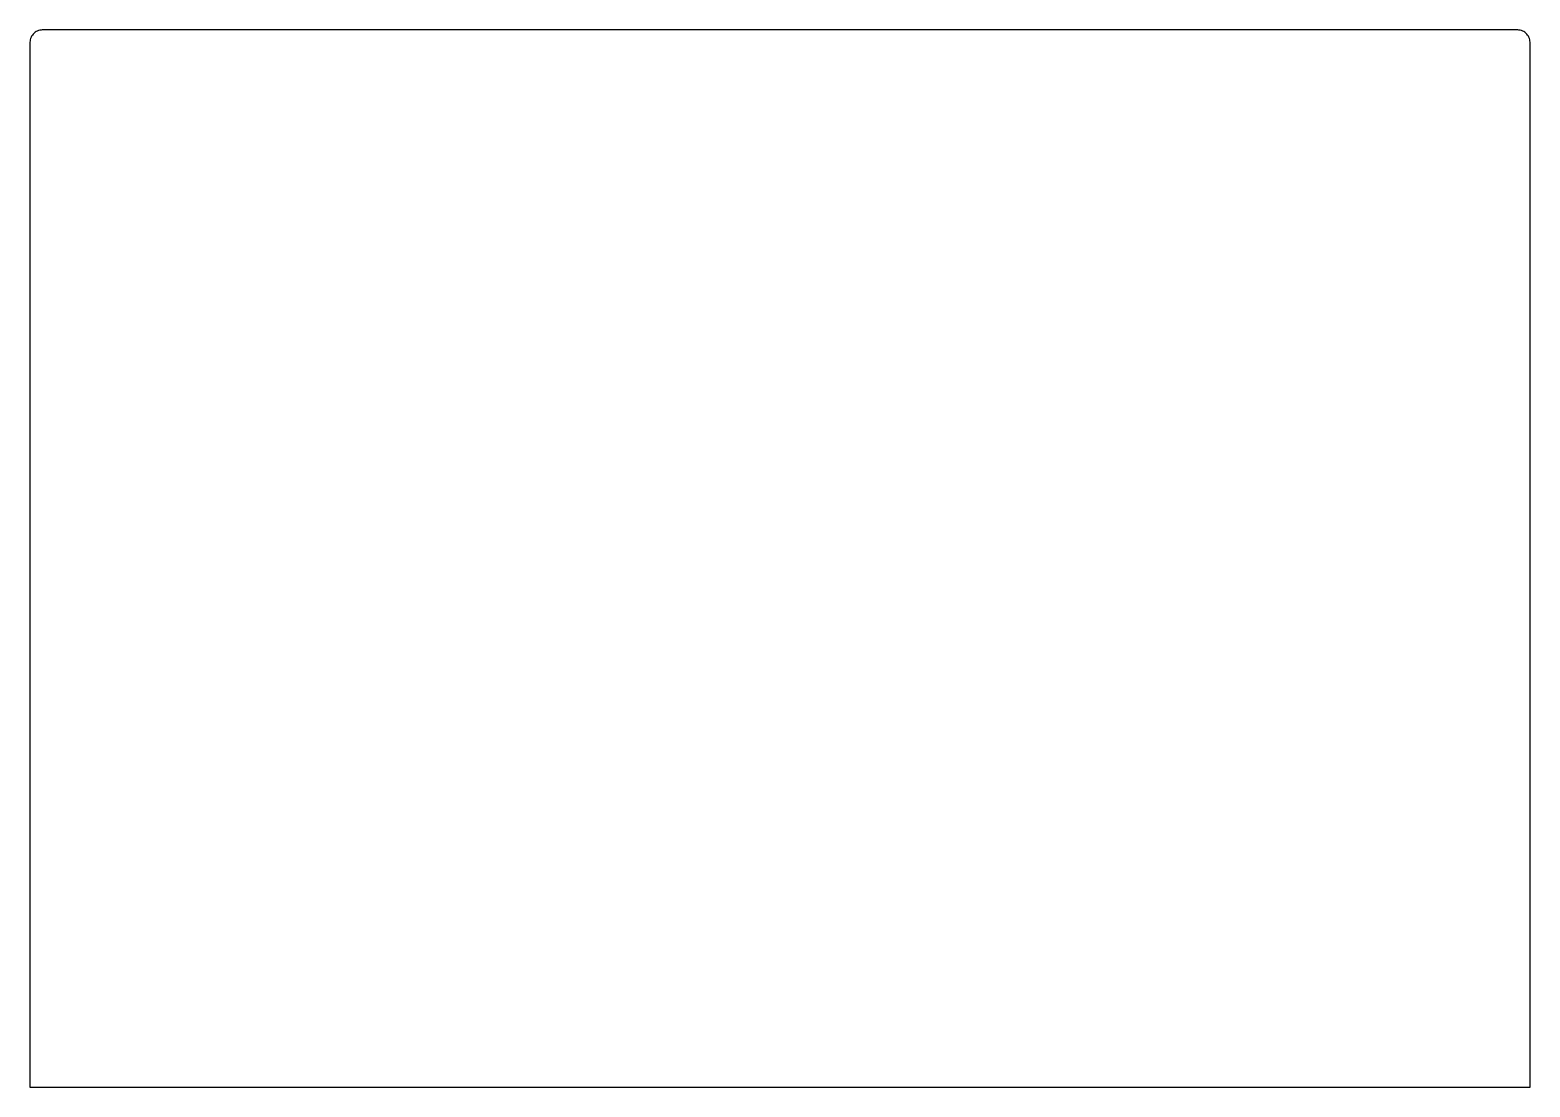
# Model space of a CAD drawing. Header units: metres. Extents: x -305 to 305, y -234 to 196.
import ezdxf

# ---------------------------------------------------------------- set-up
doc = ezdxf.new("R2010")
doc.units = ezdxf.units.M

msp = doc.modelspace()

# ---------------------------------------------------------------- linework, layer by layer
for p, q in [((-302.939, 195.395), (-303.346, 195.066)), ((-302.5, 195.68), (-302.939, 195.395)), ((-302.034, 195.918), (-302.5, 195.68)), ((-301.545, 196.105), (-302.034, 195.918)), ((-301.04, 196.241), (-301.545, 196.105)), ((-300.523, 196.323), (-301.04, 196.241)), ((-300, 196.35), (-300.523, 196.323)), ((300, 196.35), (-300, 196.35)), ((300.523, 196.323), (300, 196.35)), ((301.04, 196.241), (300.523, 196.323)), ((301.545, 196.105), (301.04, 196.241)), ((302.034, 195.918), (301.545, 196.105)), ((302.5, 195.68), (302.034, 195.918)), ((302.939, 195.395), (302.5, 195.68)), ((303.346, 195.066), (302.939, 195.395)), ((-304.973, 191.873), (-305, 191.35)), ((-305, 191.35), (-305, -233.725)), ((-304.891, 192.39), (-304.973, 191.873)), ((-304.755, 192.895), (-304.891, 192.39)), ((-304.568, 193.384), (-304.755, 192.895)), ((-304.33, 193.85), (-304.568, 193.384)), ((-304.045, 194.289), (-304.33, 193.85)), ((-303.716, 194.696), (-304.045, 194.289)), ((-303.346, 195.066), (-303.716, 194.696)), ((303.716, 194.696), (303.346, 195.066)), ((304.045, 194.289), (303.716, 194.696)), ((304.33, 193.85), (304.045, 194.289)), ((304.568, 193.384), (304.33, 193.85)), ((304.755, 192.895), (304.568, 193.384)), ((304.891, 192.39), (304.755, 192.895)), ((304.973, 191.873), (304.891, 192.39)), ((305, 191.35), (304.973, 191.873)), ((305, -233.725), (305, 191.35)), ((-305, -233.725), (305, -233.725))]:
    msp.add_line(p, q)

doc.saveas('drawing.dxf')
